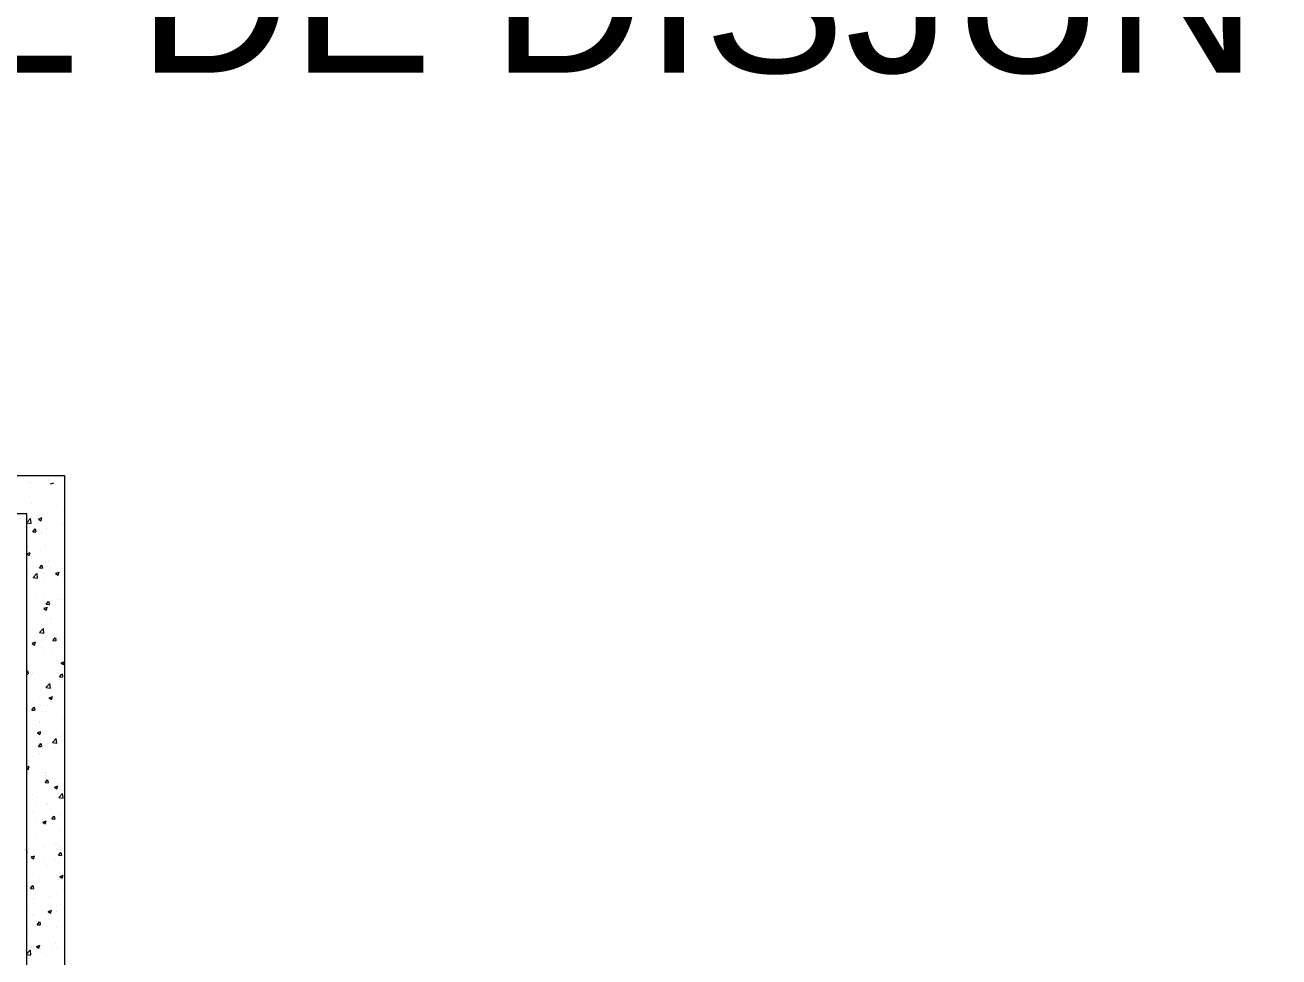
# Model space of a CAD drawing. Header units: millimetres. Extents: x 100 to 1222, y 100 to 694.
# Drawn here: x 293.24 to 318.01, y 554.61 to 573.01 of the extents above; entities that cross this region are included whole.
import ezdxf
from ezdxf import colors
from ezdxf.entities.mleader import LeaderData, LeaderLine
from ezdxf.math import Vec2, Vec3

# ---------------------------------------------------------------- set-up
doc = ezdxf.new("R2010")
doc.units = ezdxf.units.MM
doc.layers.add('Alvenaria', color=8, linetype='Continuous', lineweight=9)
doc.layers.add('PAREDE', color=7, linetype='Continuous', lineweight=9)
doc.styles.add('Notes', font='Arial.ttf', dxfattribs={"height": 3})

msp = doc.modelspace()

# ---------------------------------------------------------------- linework, layer by layer
at = {"layer": 'Alvenaria'}
for p, q in [((293.337, 563.975), (293.337, 563.975)), ((293.351, 563.984), (293.351, 563.984)), ((293.702, 564.006), (293.702, 564.006)), ((293.712, 564.032), (293.712, 564.032)), ((293.744, 563.947), (293.811, 563.972)), ((293.892, 564.071), (293.892, 564.071)), ((293.379, 563.56), (293.379, 563.56)), ((293.679, 563.372), (293.679, 563.372)), ((293.812, 563.359), (293.812, 563.359)), ((293.887, 563.539), (293.887, 563.539)), ((293.278, 563.186), (293.352, 563.263)), ((293.28, 563.182), (293.364, 563.169)), ((293.365, 563.173), (293.354, 563.263)), ((293.497, 563.182), (293.497, 563.182)), ((293.511, 563.253), (293.559, 563.221)), ((293.513, 563.256), (293.579, 563.282)), ((293.559, 563.221), (293.578, 563.279)), ((294.005, 563.161), (294.005, 563.161)), ((293.398, 563.004), (293.444, 563.059)), ((293.398, 563.004), (293.455, 562.999)), ((293.463, 563.001), (293.452, 563.061)), ((293.562, 562.984), (293.562, 562.984)), ((293.661, 563.074), (293.661, 563.074)), ((293.667, 563.054), (293.667, 563.054)), ((293.8, 563.015), (293.8, 563.015)), ((293.89, 562.864), (293.89, 562.864)), ((293.311, 562.696), (293.311, 562.696)), ((293.311, 562.608), (293.311, 562.608)), ((293.334, 562.769), (293.334, 562.769)), ((293.549, 562.639), (293.549, 562.639)), ((293.655, 562.737), (293.655, 562.737)), ((293.82, 562.674), (293.82, 562.674)), ((293.91, 562.687), (293.91, 562.687)), ((293.28, 562.563), (293.327, 562.531)), ((293.281, 562.565), (293.347, 562.591)), ((293.327, 562.531), (293.347, 562.588)), ((293.512, 562.568), (293.512, 562.568)), ((293.644, 562.42), (293.644, 562.42)), ((293.698, 562.436), (293.698, 562.436)), ((294.021, 562.546), (294.021, 562.546)), ((293.299, 562.264), (293.299, 562.264)), ((293.404, 562.1), (293.478, 562.178)), ((293.491, 562.088), (293.481, 562.178)), ((293.53, 562.288), (293.576, 562.342)), ((293.53, 562.288), (293.587, 562.283)), ((293.595, 562.284), (293.584, 562.344)), ((293.63, 562.19), (293.63, 562.19)), ((293.66, 562.311), (293.66, 562.311)), ((293.848, 562.179), (293.895, 562.147)), ((293.849, 562.182), (293.916, 562.208)), ((293.896, 562.147), (293.915, 562.205)), ((293.406, 562.097), (293.491, 562.084)), ((293.409, 561.936), (293.409, 561.936)), ((293.632, 562.103), (293.632, 562.103)), ((293.659, 561.867), (293.659, 561.867)), ((294.011, 562.015), (294.011, 562.015)), ((293.445, 561.703), (293.445, 561.703)), ((293.621, 561.786), (293.621, 561.786)), ((293.662, 561.571), (293.708, 561.626)), ((293.728, 561.568), (293.717, 561.628)), ((293.76, 561.639), (293.76, 561.639)), ((293.887, 561.658), (293.887, 561.658)), ((293.953, 561.682), (293.953, 561.682)), ((293.998, 561.67), (293.998, 561.67)), ((293.331, 561.563), (293.331, 561.563)), ((293.609, 561.469), (293.609, 561.469)), ((293.616, 561.489), (293.664, 561.457)), ((293.618, 561.491), (293.684, 561.517)), ((293.646, 561.575), (293.646, 561.575)), ((293.662, 561.571), (293.719, 561.566)), ((293.664, 561.456), (293.683, 561.514)), ((293.509, 561.263), (293.509, 561.263)), ((293.597, 561.152), (293.597, 561.152)), ((293.695, 561.23), (293.695, 561.23)), ((293.748, 561.295), (293.748, 561.295)), ((293.764, 561.198), (293.764, 561.198)), ((293.497, 560.919), (293.497, 560.919)), ((293.53, 561.015), (293.605, 561.092)), ((293.532, 561.011), (293.617, 560.998)), ((293.617, 561.002), (293.607, 561.092)), ((293.794, 560.855), (293.84, 560.91)), ((293.86, 560.851), (293.849, 560.911)), ((293.858, 560.967), (293.858, 560.967)), ((293.385, 560.798), (293.432, 560.766)), ((293.386, 560.801), (293.452, 560.826)), ((293.432, 560.766), (293.452, 560.823)), ((293.578, 560.711), (293.578, 560.711)), ((293.586, 560.835), (293.586, 560.835)), ((293.656, 560.661), (293.656, 560.661)), ((293.794, 560.855), (293.851, 560.85)), ((293.574, 560.518), (293.574, 560.518)), ((293.607, 560.591), (293.607, 560.591)), ((293.779, 560.583), (293.779, 560.583)), ((293.884, 560.452), (293.884, 560.452)), ((293.953, 560.414), (294, 560.382)), ((293.954, 560.417), (294.021, 560.443)), ((294.001, 560.382), (294.02, 560.44)), ((293.275, 560.237), (293.289, 560.253)), ((293.275, 560.195), (293.3, 560.193)), ((293.309, 560.195), (293.298, 560.254)), ((293.328, 560.357), (293.328, 560.357)), ((293.357, 560.215), (293.357, 560.215)), ((293.389, 560.227), (293.389, 560.227)), ((293.563, 560.201), (293.563, 560.201)), ((293.897, 560.205), (293.897, 560.205)), ((293.926, 560.138), (293.972, 560.193)), ((293.926, 560.138), (293.983, 560.133)), ((293.958, 560.294), (293.958, 560.294)), ((293.992, 560.135), (293.981, 560.195)), ((293.551, 559.884), (293.551, 559.884)), ((293.657, 559.929), (293.731, 560.007)), ((293.658, 559.926), (293.743, 559.913)), ((293.692, 560.023), (293.692, 560.023)), ((293.708, 559.919), (293.708, 559.919)), ((293.744, 559.917), (293.733, 560.007)), ((293.946, 559.95), (293.946, 559.95)), ((293.712, 559.719), (293.712, 559.719)), ((293.721, 559.724), (293.769, 559.692)), ((293.723, 559.726), (293.789, 559.752)), ((293.769, 559.692), (293.788, 559.749)), ((293.375, 559.482), (293.421, 559.536)), ((293.375, 559.482), (293.432, 559.477)), ((293.404, 559.612), (293.404, 559.612)), ((293.441, 559.478), (293.43, 559.538)), ((293.457, 559.543), (293.457, 559.543)), ((293.54, 559.567), (293.54, 559.567)), ((293.653, 559.455), (293.653, 559.455)), ((293.696, 559.574), (293.696, 559.574)), ((293.913, 559.591), (293.913, 559.591)), ((294.021, 559.628), (294.021, 559.628)), ((293.326, 559.151), (293.326, 559.151)), ((293.445, 559.199), (293.445, 559.199)), ((293.522, 559.234), (293.522, 559.234)), ((293.528, 559.249), (293.528, 559.249)), ((293.806, 559.246), (293.806, 559.246)), ((293.881, 559.246), (293.881, 559.246)), ((294.009, 559.31), (294.009, 559.31)), ((293.49, 559.033), (293.537, 559.001)), ((293.491, 559.036), (293.558, 559.061)), ((293.516, 558.932), (293.516, 558.932)), ((293.537, 559.001), (293.557, 559.058)), ((293.783, 558.844), (293.857, 558.921)), ((293.87, 558.831), (293.859, 558.921)), ((293.998, 558.993), (293.998, 558.993)), ((293.337, 558.748), (293.337, 558.748)), ((293.507, 558.765), (293.553, 558.82)), ((293.507, 558.765), (293.564, 558.76)), ((293.555, 558.871), (293.555, 558.871)), ((293.573, 558.762), (293.562, 558.822)), ((293.689, 558.817), (293.689, 558.817)), ((293.785, 558.84), (293.869, 558.827)), ((293.845, 558.726), (293.845, 558.726)), ((293.986, 558.676), (293.986, 558.676)), ((293.305, 558.495), (293.305, 558.495)), ((293.505, 558.615), (293.505, 558.615)), ((293.538, 558.62), (293.538, 558.62)), ((293.906, 558.574), (293.906, 558.574)), ((293.275, 558.351), (293.326, 558.371)), ((293.275, 558.33), (293.305, 558.31)), ((293.306, 558.31), (293.325, 558.368)), ((293.493, 558.298), (293.493, 558.298)), ((293.65, 558.249), (293.65, 558.249)), ((293.656, 558.242), (293.656, 558.242)), ((293.656, 558.198), (293.656, 558.198)), ((293.894, 558.23), (293.894, 558.23)), ((293.974, 558.359), (293.974, 558.359)), ((293.323, 557.945), (293.323, 557.945)), ((293.482, 557.981), (293.482, 557.981)), ((293.64, 558.049), (293.685, 558.103)), ((293.64, 558.049), (293.697, 558.044)), ((293.705, 558.045), (293.694, 558.105)), ((293.826, 557.959), (293.874, 557.927)), ((293.828, 557.961), (293.894, 557.987)), ((293.874, 557.927), (293.893, 557.984)), ((293.878, 558.04), (293.878, 558.04)), ((293.963, 558.042), (293.963, 558.042)), ((294.004, 557.902), (294.004, 557.902)), ((293.405, 557.823), (293.405, 557.823)), ((293.47, 557.755), (293.47, 557.755)), ((293.47, 557.664), (293.47, 557.664)), ((293.644, 557.854), (293.644, 557.854)), ((293.909, 557.758), (293.983, 557.836)), ((293.911, 557.755), (293.996, 557.742)), ((293.951, 557.725), (293.951, 557.725)), ((293.979, 557.734), (293.979, 557.734)), ((293.996, 557.746), (293.986, 557.836)), ((293.393, 557.479), (293.393, 557.479)), ((293.671, 557.627), (293.671, 557.627)), ((293.687, 557.611), (293.687, 557.611)), ((293.754, 557.526), (293.754, 557.526)), ((293.94, 557.408), (293.94, 557.408)), ((293.281, 557.271), (293.281, 557.271)), ((293.459, 557.347), (293.459, 557.347)), ((293.595, 557.268), (293.642, 557.236)), ((293.596, 557.271), (293.663, 557.296)), ((293.642, 557.236), (293.662, 557.293)), ((293.772, 557.332), (293.818, 557.387)), ((293.772, 557.332), (293.829, 557.327)), ((293.789, 557.25), (293.789, 557.25)), ((293.837, 557.329), (293.826, 557.389)), ((293.447, 557.03), (293.447, 557.03)), ((293.503, 557.15), (293.503, 557.15)), ((293.647, 557.043), (293.647, 557.043)), ((293.928, 557.091), (293.928, 557.091)), ((293.286, 556.672), (293.275, 556.731)), ((293.275, 556.671), (293.278, 556.671)), ((293.296, 556.656), (293.296, 556.656)), ((293.32, 556.738), (293.32, 556.738)), ((293.435, 556.713), (293.435, 556.713)), ((293.604, 556.763), (293.604, 556.763)), ((293.854, 556.854), (293.854, 556.854)), ((293.876, 556.834), (293.876, 556.834)), ((293.904, 556.616), (293.95, 556.671)), ((293.916, 556.774), (293.916, 556.774)), ((293.97, 556.612), (293.959, 556.672)), ((293.363, 556.577), (293.41, 556.545)), ((293.364, 556.58), (293.431, 556.606)), ((293.411, 556.545), (293.43, 556.603)), ((293.604, 556.478), (293.604, 556.478)), ((293.805, 556.635), (293.805, 556.635)), ((293.842, 556.51), (293.842, 556.51)), ((293.904, 556.616), (293.961, 556.611)), ((293.905, 556.457), (293.905, 556.457)), ((293.414, 556.279), (293.414, 556.279)), ((293.424, 556.396), (293.424, 556.396)), ((293.684, 556.405), (293.684, 556.405)), ((293.923, 556.257), (293.923, 556.257)), ((293.931, 556.194), (293.979, 556.162)), ((293.933, 556.197), (293.999, 556.222)), ((293.952, 556.181), (293.952, 556.181)), ((293.979, 556.162), (293.998, 556.219)), ((293.353, 556.102), (293.353, 556.102)), ((293.353, 555.959), (293.399, 556.014)), ((293.353, 555.959), (293.41, 555.954)), ((293.419, 555.956), (293.407, 556.015)), ((293.412, 556.079), (293.412, 556.079)), ((293.591, 556.134), (293.591, 556.134)), ((293.893, 556.14), (293.893, 556.14)), ((293.341, 555.758), (293.341, 555.758)), ((293.401, 555.762), (293.401, 555.762)), ((293.644, 555.837), (293.644, 555.837)), ((293.702, 555.806), (293.702, 555.806)), ((293.737, 555.771), (293.737, 555.771)), ((293.882, 555.823), (293.882, 555.823)), ((293.317, 555.532), (293.317, 555.532)), ((293.389, 555.444), (293.389, 555.444)), ((293.43, 555.664), (293.43, 555.664)), ((293.451, 555.43), (293.451, 555.43)), ((293.7, 555.503), (293.747, 555.471)), ((293.701, 555.506), (293.768, 555.531)), ((293.747, 555.471), (293.767, 555.529)), ((293.87, 555.505), (293.87, 555.505)), ((293.873, 555.628), (293.873, 555.628)), ((293.938, 555.643), (293.938, 555.643)), ((293.485, 555.243), (293.531, 555.297)), ((293.485, 555.243), (293.542, 555.238)), ((293.551, 555.239), (293.54, 555.299)), ((293.548, 555.286), (293.548, 555.286)), ((293.681, 555.199), (293.681, 555.199)), ((293.859, 555.188), (293.859, 555.188)), ((293.377, 555.127), (293.377, 555.127)), ((293.802, 555.134), (293.802, 555.134)), ((293.275, 554.664), (293.346, 554.737)), ((293.359, 554.647), (293.348, 554.737)), ((293.362, 554.8), (293.362, 554.8)), ((293.366, 554.81), (293.366, 554.81)), ((293.468, 554.812), (293.515, 554.78)), ((293.469, 554.815), (293.536, 554.841)), ((293.516, 554.78), (293.535, 554.838)), ((293.551, 554.758), (293.551, 554.758)), ((293.79, 554.789), (293.79, 554.789)), ((293.847, 554.871), (293.847, 554.871)), ((293.871, 554.778), (293.871, 554.778)), ((293.275, 554.656), (293.358, 554.643)), ((293.563, 554.672), (293.563, 554.672)), ((293.642, 554.631), (293.642, 554.631))]:
    msp.add_line(p, q, dxfattribs=at)
at = {"layer": 'PAREDE'}
for p, q in [((277.525, 563.362), (293.275, 563.362)), ((293.275, 563.362), (293.275, 533.362))]:
    msp.add_line(p, q, dxfattribs=at)
msp.add_lwpolyline([(276.775, 552.862), (267.4, 552.862), (267.4, 550.987), (276.775, 550.987), (276.775, 550.237), (267.4, 550.237), (267.4, 522.112), (276.775, 522.112), (276.775, 564.112), (294.025, 564.112), (294.025, 550.987)], dxfattribs=at)
msp.add_lwpolyline([(277.525, 563.362), (293.275, 563.362), (293.275, 533.362), (277.525, 533.362)], close=True, dxfattribs=at)

# ---------------------------------------------------------------- leaders
at = {"color": 2}
ml = msp.add_multileader_mtext('Standard', dxfattribs=at)
ml.set_content('PAINEL DE DISJUNTORES', color=2, style='Notes')
ml.set_leader_properties()
ml.build(insert=Vec2(0, 0))
ml.multileader.update_dxf_attribs({"dogleg_length": 7, "arrow_head_size": 3})
ctx = ml.context
ctx.base_point, ctx.char_height, ctx.arrow_head_size, ctx.plane_origin = Vec3(277.398, 573.544), 3, 3, Vec3(269.021, 573.544)
notes = []
notes.append((ctx, [(0, (1, 1, 0), (270.398, 573.544), (1, 0), 7, [(0, [(266.65, 546.527)], 0, [])])]))
ctx.mtext.insert, ctx.mtext.flow_direction = Vec3(279.398, 575.07), 5
for ctx, leaders in notes:
    for number, flags, end, landing, length, lines in leaders:
        leader = LeaderData()
        leader.index, (leader.has_last_leader_line, leader.has_dogleg_vector, leader.attachment_direction) = number, flags
        leader.last_leader_point, leader.dogleg_vector, leader.dogleg_length = Vec3(end), Vec3(landing), length
        for number, points, colour, breaks in lines:
            line = LeaderLine()
            line.index, line.vertices, line.color, line.breaks = number, Vec3.list(points), colors.encode_raw_color(colour), breaks
            leader.lines.append(line)
        ctx.leaders.append(leader)

doc.saveas('drawing.dxf')
